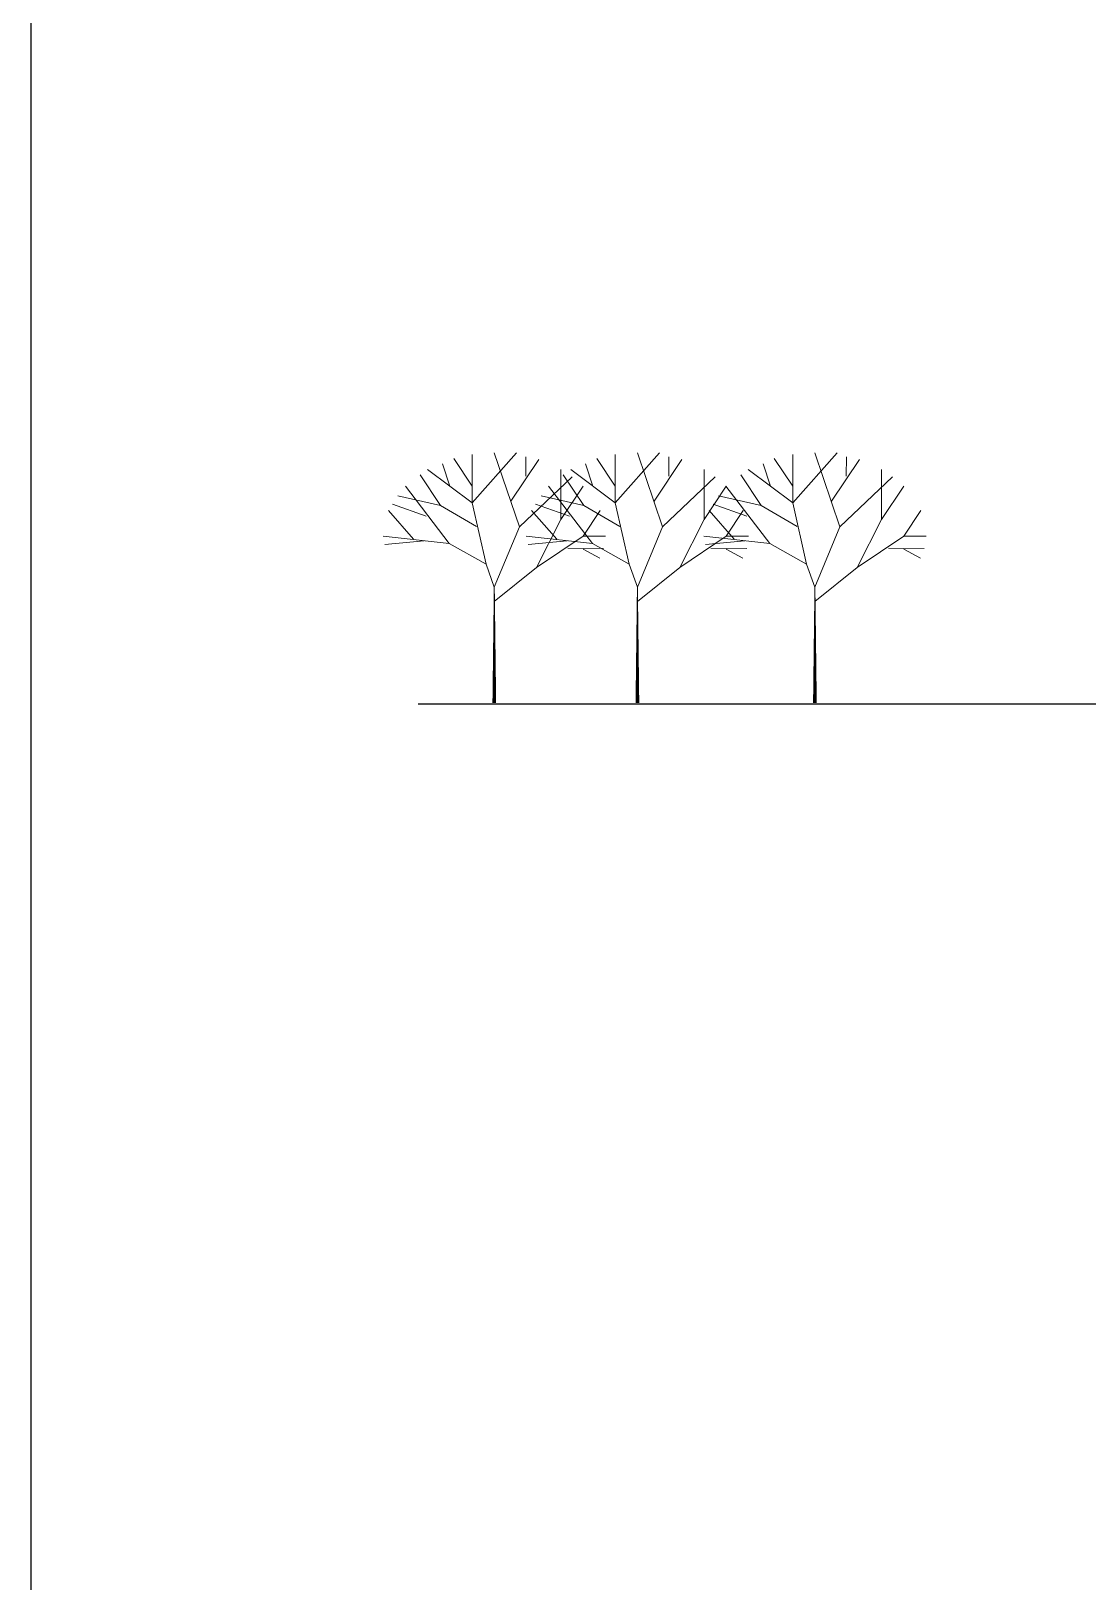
# Model space of a CAD drawing. Header units: millimetres. Extents: x -315744025 to 315695903, y -17416609 to 215511297.
# Drawn here: x 511513 to 532849, y 126282 to 157579 of the extents above; entities that cross this region are included whole.
import ezdxf

# ---------------------------------------------------------------- set-up
doc = ezdxf.new("R2010")
doc.units = ezdxf.units.MM
doc.layers.add('finiture', color=7, linetype='Continuous', lineweight=20)

# ---------------------------------------------------------------- blocks, each defined once
blk = doc.blocks.new('02ETRE03')
for p, q in [((-0.8, 10.4), (-1.462, 11.723)), ((-0.8, 9.6), (0.8, 12)), ((-0.8, 9.6), (-0.8, 11.919)), ((0.902, 8.447), (0, 12)), ((1.133, 11.8), (1.13, 10.876)), ((-0.8, 9.6), (-2.4, 11.2)), ((-1.867, 11.467), (-1.6, 10.4)), ((0.6, 9.667), (1.6, 11.667)), ((2.4, 8.8), (2.4, 11.2)), ((-1.933, 9.467), (-2.667, 10.933)), ((0.902, 8.447), (2.797, 10.839)), ((-1.619, 7.647), (-3.2, 10.4)), ((2.4, 8.8), (3.2, 10.4)), ((-2.448, 8.961), (-3.667, 9.533)), ((-1.933, 9.467), (-3.467, 9.933)), ((-0.298, 6.647), (-0.8, 9.6)), ((-2.903, 7.85), (-3.81, 9.219)), ((-0.635, 8.455), (-1.933, 9.467)), ((3.2, 8), (3.81, 9.219)), ((0, 5.544), (0.902, 8.447)), ((1.522, 6.494), (2.4, 8.8)), ((-1.619, 7.647), (-4, 8)), ((1.522, 6.494), (3.2, 8)), ((3.2, 8), (4, 8)), ((-2.526, 7.776), (-3.935, 7.599)), ((-0.298, 6.647), (-1.619, 7.647)), ((2.645, 7.423), (3.933, 7.4)), ((3.198, 7.372), (3.8, 6.933)), ((0, 5.544), (-0.298, 6.647)), ((0, 4.867), (1.522, 6.494))]:
    blk.add_line(p, q)
blk.add_lwpolyline([(0, 0, 0.133, 0.0333, 0), (0, 5.544, 0.0333, 0.0333, 0)], format="xyseb")

msp = doc.modelspace()

# ---------------------------------------------------------------- linework, layer by layer
msp.add_line((519329, 144005), (638502, 144005))
msp.add_lwpolyline([(511513, 221482), (658328, 221482), (658328, 93675), (511513, 93675)], close=True)

# ---------------------------------------------------------------- block references
at = {"layer": 'finiture', "linetype": 'Continuous', "xscale": 560.8796432562318, "yscale": 420.6597324448817, "zscale": 560.8796432571191}
for p in [(520865, 144022), (523754, 144022), (527337, 144022)]:
    msp.add_blockref('02ETRE03', p, dxfattribs=at)

doc.saveas('drawing.dxf')
